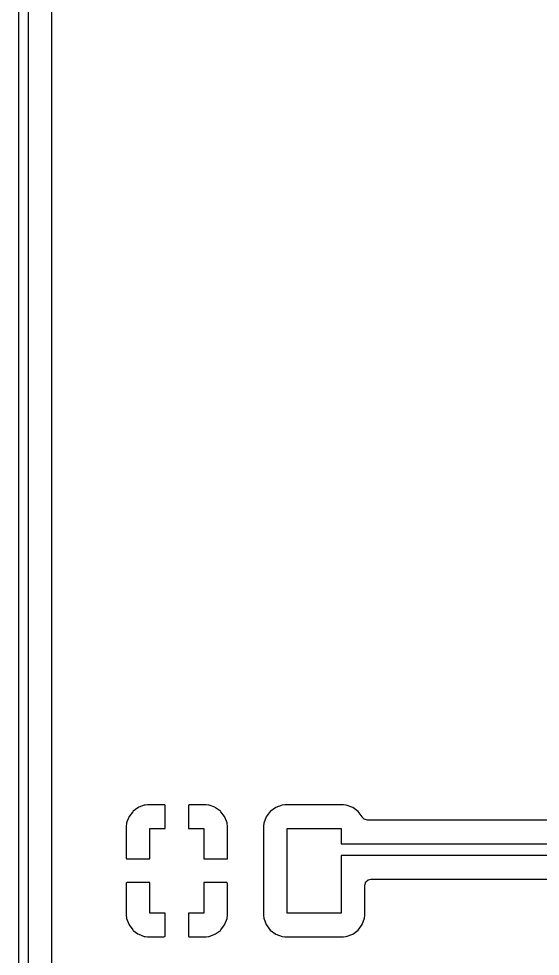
# Model space of a CAD drawing. Extents: x 111.7 to 200.8, y -127.1 to -68.5.
# Drawn here: x 111.66 to 122.86, y -106.61 to -86.48 of the extents above; entities that cross this region are included whole.
import ezdxf

# ---------------------------------------------------------------- set-up
doc = ezdxf.new("R2010")
doc.units = 0
doc.layers.add('BLACK', color=7, linetype='CONTINUOUS')

msp = doc.modelspace()

# ---------------------------------------------------------------- linework, layer by layer
at = {"layer": 'BLACK', "linetype": 'CONTINUOUS'}
for p, q in [((111.66, -127), (111.66, -68.58)), ((111.86, -68.68), (111.86, -126.9)), ((112.368, -126.265), (112.368, -69.3145)), ((114.221, -103.418), (114.119, -103.494)), ((114.237, -103.409), (114.221, -103.418)), ((114.357, -103.364), (114.237, -103.409)), ((114.373, -103.36), (114.357, -103.364)), ((114.424, -103.355), (114.373, -103.36)), ((114.43, -103.354), (114.424, -103.355)), ((114.787, -103.354), (114.43, -103.354)), ((114.795, -103.356), (114.787, -103.354)), ((114.797, -103.357), (114.795, -103.356)), ((114.801, -103.372), (114.797, -103.357)), ((114.801, -103.862), (114.801, -103.372)), ((115.311, -103.36), (115.309, -103.368)), ((115.309, -103.368), (115.309, -103.862)), ((115.312, -103.359), (115.311, -103.36)), ((115.327, -103.354), (115.312, -103.359)), ((115.68, -103.354), (115.327, -103.354)), ((115.686, -103.355), (115.68, -103.354)), ((115.737, -103.36), (115.686, -103.355)), ((115.753, -103.364), (115.737, -103.36)), ((115.873, -103.409), (115.753, -103.364)), ((115.889, -103.418), (115.873, -103.409)), ((115.991, -103.494), (115.889, -103.418)), ((117.178, -103.412), (117.062, -103.499)), ((117.315, -103.361), (117.178, -103.412)), ((117.377, -103.354), (117.315, -103.361)), ((118.633, -103.354), (117.377, -103.354)), ((118.695, -103.361), (118.633, -103.354)), ((118.832, -103.412), (118.695, -103.361)), ((118.948, -103.499), (118.832, -103.412)), ((114.022, -103.624), (113.977, -103.745)), ((114.03, -103.609), (114.022, -103.624)), ((114.107, -103.507), (114.03, -103.609)), ((114.119, -103.494), (114.107, -103.507)), ((116.003, -103.507), (115.991, -103.494)), ((116.08, -103.609), (116.003, -103.507)), ((116.088, -103.624), (116.08, -103.609)), ((116.133, -103.745), (116.088, -103.624)), ((116.974, -103.616), (116.923, -103.752)), ((117.062, -103.499), (116.974, -103.616)), ((119.036, -103.616), (118.948, -103.499)), ((119.038, -103.622), (119.036, -103.616)), ((119.08, -103.666), (119.038, -103.622)), ((119.148, -103.686), (119.08, -103.666)), ((113.973, -103.76), (113.967, -103.811)), ((113.967, -103.811), (113.967, -103.818)), ((113.967, -103.818), (113.967, -104.5)), ((113.977, -103.745), (113.973, -103.76)), ((114.475, -104.518), (114.475, -103.862)), ((114.475, -103.862), (114.801, -103.862)), ((115.309, -103.862), (115.635, -103.862)), ((115.635, -103.862), (115.635, -104.518)), ((116.137, -103.76), (116.133, -103.745)), ((116.143, -103.811), (116.137, -103.76)), ((116.143, -103.818), (116.143, -103.811)), ((116.143, -104.505), (116.143, -103.818)), ((116.923, -103.752), (116.916, -103.814)), ((116.916, -103.814), (116.916, -105.73)), ((117.425, -105.682), (117.425, -103.862)), ((117.425, -103.862), (118.585, -103.862)), ((118.585, -103.862), (118.585, -104.195)), ((123.302, -103.686), (119.148, -103.686)), ((118.585, -104.195), (123.725, -104.195)), ((123.723, -104.445), (118.585, -104.445)), ((118.585, -104.445), (118.585, -105.682)), ((113.967, -104.5), (113.971, -104.515)), ((113.971, -104.515), (113.973, -104.517)), ((113.973, -104.517), (113.981, -104.518)), ((113.981, -104.518), (114.475, -104.518)), ((115.635, -104.518), (116.125, -104.518)), ((116.125, -104.518), (116.14, -104.514)), ((116.14, -104.514), (116.141, -104.512)), ((116.141, -104.512), (116.143, -104.505)), ((113.969, -105.032), (113.967, -105.04)), ((113.967, -105.04), (113.967, -105.727)), ((113.97, -105.031), (113.969, -105.032)), ((113.985, -105.026), (113.97, -105.031)), ((114.475, -105.026), (113.985, -105.026)), ((114.475, -105.682), (114.475, -105.026)), ((116.129, -105.026), (115.635, -105.026)), ((115.635, -105.026), (115.635, -105.682)), ((116.137, -105.028), (116.129, -105.026)), ((116.139, -105.029), (116.137, -105.028)), ((116.143, -105.044), (116.139, -105.029)), ((116.143, -105.727), (116.143, -105.044)), ((119.093, -105.079), (119.114, -105.011)), ((119.093, -105.73), (119.093, -105.079)), ((119.114, -105.011), (119.167, -104.965)), ((119.167, -104.965), (119.219, -104.953)), ((119.219, -104.953), (123.302, -104.953)), ((114.801, -105.682), (114.475, -105.682)), ((114.801, -106.177), (114.801, -105.682)), ((115.635, -105.682), (115.309, -105.682)), ((115.309, -105.682), (115.309, -106.172)), ((118.585, -105.682), (117.425, -105.682)), ((113.967, -105.727), (113.967, -105.734)), ((113.967, -105.734), (113.973, -105.785)), ((113.973, -105.785), (113.977, -105.8)), ((113.977, -105.8), (114.022, -105.92)), ((116.088, -105.92), (116.133, -105.8)), ((116.133, -105.8), (116.137, -105.785)), ((116.137, -105.785), (116.143, -105.734)), ((116.143, -105.73), (116.143, -105.727)), ((116.143, -105.734), (116.143, -105.73)), ((116.916, -105.73), (116.923, -105.793)), ((116.923, -105.793), (116.974, -105.929)), ((119.036, -105.929), (119.087, -105.793)), ((119.087, -105.793), (119.093, -105.73)), ((114.022, -105.92), (114.03, -105.936)), ((114.03, -105.936), (114.107, -106.038)), ((114.107, -106.038), (114.119, -106.051)), ((114.119, -106.051), (114.221, -106.127)), ((115.889, -106.127), (115.991, -106.051)), ((115.991, -106.051), (116.003, -106.038)), ((116.003, -106.038), (116.08, -105.936)), ((116.08, -105.936), (116.088, -105.92)), ((116.974, -105.929), (117.062, -106.046)), ((117.062, -106.046), (117.178, -106.133)), ((118.832, -106.133), (118.948, -106.046)), ((118.948, -106.046), (119.036, -105.929)), ((114.221, -106.127), (114.237, -106.136)), ((114.237, -106.136), (114.357, -106.181)), ((114.357, -106.181), (114.373, -106.184)), ((114.373, -106.184), (114.424, -106.19)), ((114.424, -106.19), (114.43, -106.19)), ((114.43, -106.19), (114.783, -106.19)), ((114.783, -106.19), (114.798, -106.186)), ((114.798, -106.186), (114.799, -106.184)), ((114.799, -106.184), (114.801, -106.177)), ((115.309, -106.172), (115.313, -106.187)), ((115.313, -106.187), (115.315, -106.189)), ((115.315, -106.189), (115.323, -106.19)), ((115.323, -106.19), (115.68, -106.19)), ((115.68, -106.19), (115.686, -106.19)), ((115.686, -106.19), (115.737, -106.184)), ((115.737, -106.184), (115.753, -106.181)), ((115.753, -106.181), (115.873, -106.136)), ((115.873, -106.136), (115.889, -106.127)), ((117.178, -106.133), (117.315, -106.184)), ((117.315, -106.184), (117.377, -106.191)), ((117.377, -106.191), (118.633, -106.191)), ((118.633, -106.191), (118.695, -106.184)), ((118.695, -106.184), (118.832, -106.133))]:
    msp.add_line(p, q, dxfattribs=at)

doc.saveas('drawing.dxf')
